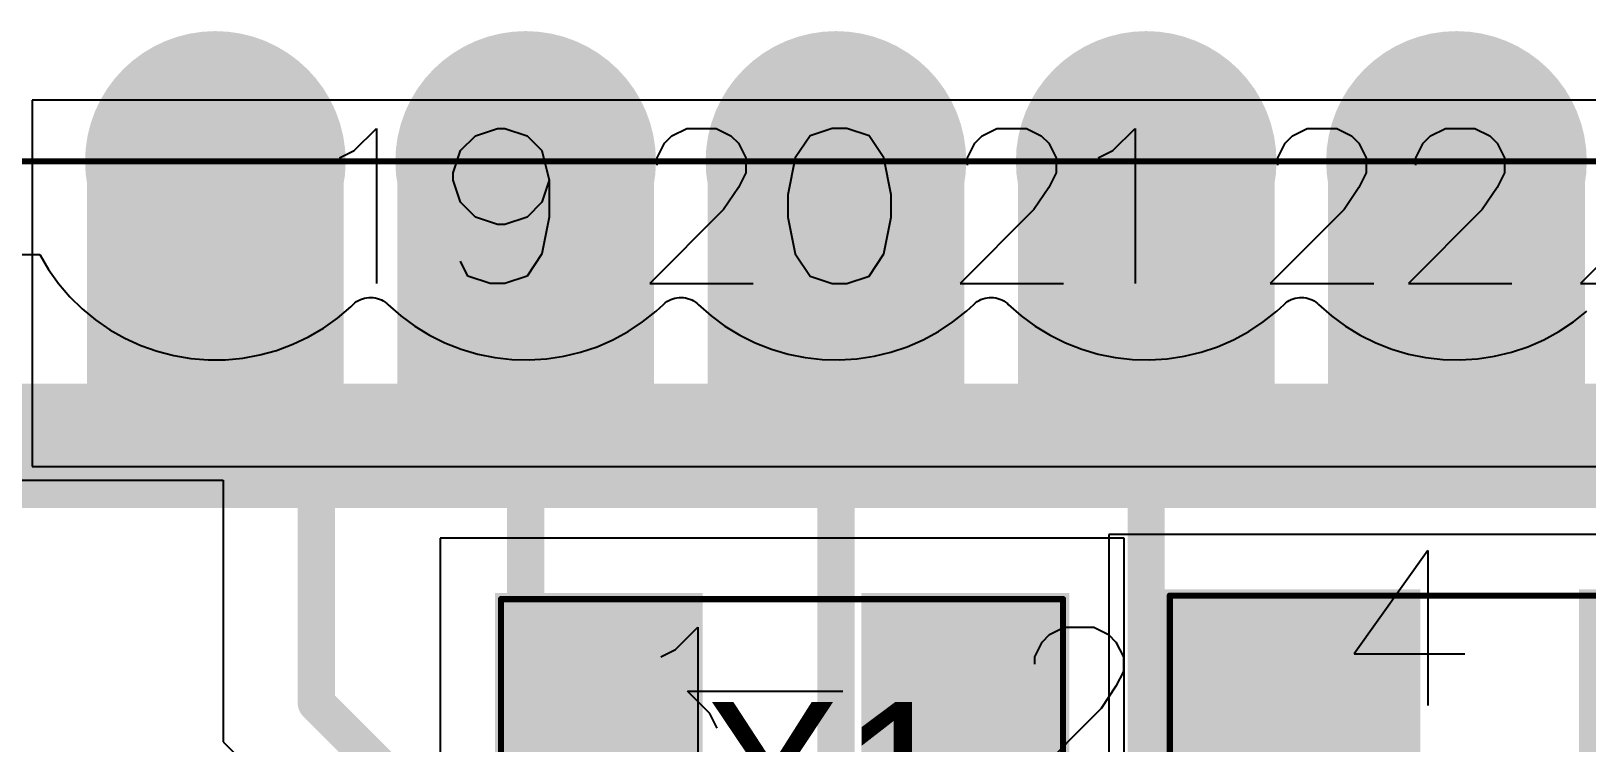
# Model space of a CAD drawing. Header units: millimetres. Extents: x 0 to 559, y 0 to 433.
# Drawn here: x 83.7 to 90.07, y 102.34 to 105.25 of the extents above; entities that cross this region are included whole.
import ezdxf

# ---------------------------------------------------------------- set-up
doc = ezdxf.new("R2010")
doc.units = ezdxf.units.MM
for name, color, linetype in [('BottomLayer', 5, 'Continuous'), ('BottomPaste', 16, 'Continuous'), ('BottomSolder', 6, 'Continuous'), ('KeepOutLayer', 6, 'Continuous'), ('Mechanical10', 56, 'Continuous'), ('Mechanical12', 56, 'Continuous'), ('Mechanical9', 56, 'Continuous'), ('MidLayer1', 16, 'Continuous'), ('MidLayer2', 76, 'Continuous'), ('MultiLayer', 9, 'Continuous'), ('TopLayer', 1, 'Continuous'), ('TopOverlay', 2, 'Continuous'), ('TopPaste', 8, 'Continuous'), ('TopSolder', 216, 'Continuous'), ('ViaHoleLayer', 16, 'Continuous')]:
    doc.layers.add(name, color=color, linetype=linetype)

# ---------------------------------------------------------------- blocks, each defined once
blk = doc.blocks.new('11X1MM_BOT_PAD_19_TO_29_SMD_101')
at = {"layer": 'BottomLayer'}
for points in [[(1.77, 0.5), (0.77, 0.5), (1.77, -0.5), (0.77, -0.5)], [(3.04, 0.5), (2.04, 0.5), (3.04, -0.5), (2.04, -0.5)], [(4.31, 0.5), (3.31, 0.5), (4.31, -0.5), (3.31, -0.5)], [(5.58, 0.5), (4.58, 0.5), (5.58, -0.5), (4.58, -0.5)], [(6.85, 0.5), (5.85, 0.5), (6.85, -0.5), (5.85, -0.5)]]:
    blk.add_solid(points, dxfattribs=at)
at = {"layer": 'BottomPaste'}
for points in [[(1.77, 0.5), (0.77, 0.5), (1.77, -0.5), (0.77, -0.5)], [(3.04, 0.5), (2.04, 0.5), (3.04, -0.5), (2.04, -0.5)], [(4.31, 0.5), (3.31, 0.5), (4.31, -0.5), (3.31, -0.5)], [(5.58, 0.5), (4.58, 0.5), (5.58, -0.5), (4.58, -0.5)], [(6.85, 0.5), (5.85, 0.5), (6.85, -0.5), (5.85, -0.5)]]:
    blk.add_solid(points, dxfattribs=at)
at = {"layer": 'BottomSolder'}
for points in [[(1.7954, 0.5254), (0.7446, 0.5254), (1.7954, -0.5254), (0.7446, -0.5254)], [(3.0654, 0.5254), (2.0146, 0.5254), (3.0654, -0.5254), (2.0146, -0.5254)], [(4.3354, 0.5254), (3.2846, 0.5254), (4.3354, -0.5254), (3.2846, -0.5254)], [(5.6054, 0.5254), (4.5546, 0.5254), (5.6054, -0.5254), (4.5546, -0.5254)], [(6.8754, 0.5254), (5.8246, 0.5254), (6.8754, -0.5254), (5.8246, -0.5254)]]:
    blk.add_solid(points, dxfattribs=at)
at = {"layer": 'Mechanical12'}
for p, q in [((7.1001, 0.7501), (-7.1001, 0.7501)), ((7.1001, -0.7501), (7.1001, 0.7501)), ((-7.1001, -0.7501), (7.1001, -0.7501))]:
    blk.add_line(p, q, dxfattribs=at)
at = {"layer": 'Mechanical9'}
for p, q in [((0.762, 0), (0.3388, 0)), ((0.4597, -0.3023), (0.762, 0)), ((1.4667, 0), (1.0434, 0)), ((1.1644, -0.3023), (1.4667, 0)), ((2.032, 0), (1.6088, 0)), ((1.7297, -0.3023), (2.032, 0)), ((2.5855, -0.6349), (2.5855, 0)), ((3.302, 0), (2.8788, 0)), ((2.9997, -0.3023), (3.302, 0)), ((3.7648, 0), (3.6741, -0.0302)), ((3.8253, 0), (3.7648, 0)), ((3.916, -0.0302), (3.8253, 0)), ((4.572, 0), (4.1488, 0)), ((4.2697, -0.3023), (4.572, 0)), ((5.0741, -0.0302), (5.1648, 0)), ((5.1648, 0), (5.2253, 0)), ((5.2253, 0), (5.316, -0.0302)), ((5.6908, -0.6349), (5.6908, 0)), ((3.6741, -0.0302), (3.6137, -0.1209)), ((3.9764, -0.1209), (3.916, -0.0302)), ((5.0137, -0.1209), (5.0741, -0.0302)), ((5.316, -0.0302), (5.3462, -0.0907)), ((3.6137, -0.1209), (3.5834, -0.2721)), ((4.0067, -0.2721), (3.9764, -0.1209)), ((4.9834, -0.2721), (5.0137, -0.1209)), ((5.0741, -0.2721), (5.1648, -0.2419)), ((5.1648, -0.2419), (5.195, -0.2419)), ((5.195, -0.2419), (5.2857, -0.2721)), ((1.1039, -0.393), (1.1644, -0.3023)), ((1.6692, -0.393), (1.7297, -0.3023)), ((2.9392, -0.393), (2.9997, -0.3023)), ((3.5834, -0.2721), (3.5834, -0.3628)), ((4.0067, -0.3628), (4.0067, -0.2721)), ((4.2092, -0.393), (4.2697, -0.3023)), ((4.9834, -0.4232), (4.9834, -0.2721)), ((5.0137, -0.3325), (5.0741, -0.2721)), ((5.2857, -0.2721), (5.3462, -0.3325)), ((3.5834, -0.3628), (3.6137, -0.5139)), ((3.9764, -0.5139), (4.0067, -0.3628)), ((4.9834, -0.4232), (5.0137, -0.3325)), ((5.3462, -0.3325), (5.3764, -0.4232)), ((1.0737, -0.4535), (1.1039, -0.393)), ((1.639, -0.4535), (1.6692, -0.393)), ((2.909, -0.4535), (2.9392, -0.393)), ((4.179, -0.4535), (4.2092, -0.393)), ((5.0137, -0.5442), (4.9834, -0.4232)), ((5.3764, -0.4232), (5.3764, -0.4535)), ((1.0737, -0.5139), (1.0737, -0.4535)), ((1.4364, -0.4837), (1.4364, -0.5139)), ((1.639, -0.5139), (1.639, -0.4535)), ((2.0018, -0.4837), (2.0018, -0.5139)), ((2.909, -0.5139), (2.909, -0.4535)), ((3.2718, -0.4837), (3.2718, -0.5139)), ((4.179, -0.5139), (4.179, -0.4535)), ((4.5418, -0.4837), (4.5418, -0.5139)), ((5.3764, -0.4535), (5.3462, -0.5442)), ((1.1039, -0.5744), (1.0737, -0.5139)), ((1.4364, -0.5139), (1.4062, -0.5744)), ((1.6692, -0.5744), (1.639, -0.5139)), ((2.0018, -0.5139), (1.9715, -0.5744)), ((2.6762, -0.5442), (2.5855, -0.6349)), ((2.7367, -0.5139), (2.6762, -0.5442)), ((2.9392, -0.5744), (2.909, -0.5139)), ((3.2718, -0.5139), (3.2415, -0.5744)), ((3.6137, -0.5139), (3.6741, -0.6046)), ((3.916, -0.6046), (3.9764, -0.5139)), ((4.2092, -0.5744), (4.179, -0.5139)), ((4.5418, -0.5139), (4.5115, -0.5744)), ((5.0741, -0.6046), (5.0137, -0.5442)), ((5.3462, -0.5442), (5.2857, -0.6046)), ((5.7815, -0.5442), (5.6908, -0.6349)), ((5.842, -0.5139), (5.7815, -0.5442)), ((1.1341, -0.6046), (1.1039, -0.5744)), ((1.1946, -0.6349), (1.1341, -0.6046)), ((1.3155, -0.6349), (1.1946, -0.6349)), ((1.376, -0.6046), (1.3155, -0.6349)), ((1.4062, -0.5744), (1.376, -0.6046)), ((1.6995, -0.6046), (1.6692, -0.5744)), ((1.7599, -0.6349), (1.6995, -0.6046)), ((1.8808, -0.6349), (1.7599, -0.6349)), ((1.9413, -0.6046), (1.8808, -0.6349)), ((1.9715, -0.5744), (1.9413, -0.6046)), ((2.9695, -0.6046), (2.9392, -0.5744)), ((3.0299, -0.6349), (2.9695, -0.6046)), ((3.1508, -0.6349), (3.0299, -0.6349)), ((3.2113, -0.6046), (3.1508, -0.6349)), ((3.2415, -0.5744), (3.2113, -0.6046)), ((3.6741, -0.6046), (3.7648, -0.6349)), ((3.7648, -0.6349), (3.8253, -0.6349)), ((3.8253, -0.6349), (3.916, -0.6046)), ((4.2395, -0.6046), (4.2092, -0.5744)), ((4.2999, -0.6349), (4.2395, -0.6046)), ((4.4208, -0.6349), (4.2999, -0.6349)), ((4.4813, -0.6046), (4.4208, -0.6349)), ((4.5115, -0.5744), (4.4813, -0.6046)), ((5.1648, -0.6349), (5.0741, -0.6046)), ((5.195, -0.6349), (5.1648, -0.6349)), ((5.2857, -0.6046), (5.195, -0.6349))]:
    blk.add_line(p, q, dxfattribs=at)
blk = doc.blocks.new('HOSONIC_ETDG_20X12_SMD_103')
at = {"layer": 'Mechanical10', "const_width": 0.0254}
for points in [[(1.1501, 0.7501), (-1.1501, 0.7501)], [(-1.1501, 0.7501), (-1.1501, -0.7501)], [(1.1501, 0.7501), (1.1501, -0.7501)], [(1.1501, -0.7501), (-1.1501, -0.7501)]]:
    blk.add_lwpolyline(points, dxfattribs=at)
at = {"layer": 'Mechanical10', "const_width": 0.0127}
for points in [[(-1.1565, 0.7501, 1), (-1.1438, 0.7501, 1)], [(-1.1565, 0.7501, 1), (-1.1438, 0.7501, 1)], [(1.1438, 0.7501, 1), (1.1565, 0.7501, 1)], [(1.1438, 0.7501, 1), (1.1565, 0.7501, 1)], [(-1.1565, -0.7501, 1), (-1.1438, -0.7501, 1)], [(-1.1565, -0.7501, 1), (-1.1438, -0.7501, 1)], [(1.1438, -0.7501, 1), (1.1565, -0.7501, 1)], [(1.1438, -0.7501, 1), (1.1565, -0.7501, 1)]]:
    blk.add_lwpolyline(points, format="xyb", close=True, dxfattribs=at)
at = {"layer": 'Mechanical12'}
for p, q in [((1.4, 1), (-1.4, 1)), ((-1.4, 1), (-1.4, -1)), ((1.4, -1), (1.4, 1)), ((-1.4, -1), (-1.4, -1)), ((-1.4, -1), (1.4, -1))]:
    blk.add_line(p, q, dxfattribs=at)
at = {"layer": 'Mechanical9'}
for p, q in [((-1.0041, 0), (-1.4273, 0)), ((-1.3064, -0.3023), (-1.0041, 0)), ((0.3449, -0.6349), (0.3449, 0)), ((-1.3668, -0.393), (-1.3064, -0.3023)), ((-1.3971, -0.4535), (-1.3668, -0.393)), ((-1.3971, -0.5139), (-1.3971, -0.4535)), ((-1.0343, -0.4837), (-1.0343, -0.5139)), ((-1.3668, -0.5744), (-1.3971, -0.5139)), ((-1.0343, -0.5139), (-1.0645, -0.5744)), ((0.4356, -0.5442), (0.3449, -0.6349)), ((0.4961, -0.5139), (0.4356, -0.5442)), ((-1.3366, -0.6046), (-1.3668, -0.5744)), ((-1.2761, -0.6349), (-1.3366, -0.6046)), ((-1.1552, -0.6349), (-1.2761, -0.6349)), ((-1.0948, -0.6046), (-1.1552, -0.6349)), ((-1.0645, -0.5744), (-1.0948, -0.6046))]:
    blk.add_line(p, q, dxfattribs=at)
at = {"layer": 'TopLayer'}
for points in [[(-0.35, 0.7501), (-1.1501, 0.7501), (-0.35, -0.7501), (-1.1501, -0.7501)], [(1.1501, 0.7501), (0.35, 0.7501), (1.1501, -0.7501), (0.35, -0.7501)]]:
    blk.add_solid(points, dxfattribs=at)
at = {"layer": 'TopOverlay'}
for p, q in [((0.3865, 0.3439), (-0.2484, -0.0793)), ((0.3865, -0.0793), (-0.2484, 0.3439)), ((0.2655, -0.2214), (0.2958, -0.2819)), ((0.2958, -0.2819), (0.3865, -0.3726)), ((0.3865, -0.3726), (-0.2484, -0.3726))]:
    blk.add_line(p, q, dxfattribs=at)
at = {"layer": 'TopPaste'}
for points in [[(-0.35, 0.7501), (-1.1501, 0.7501), (-0.35, -0.7501), (-1.1501, -0.7501)], [(1.1501, 0.7501), (0.35, 0.7501), (1.1501, -0.7501), (0.35, -0.7501)]]:
    blk.add_solid(points, dxfattribs=at)
at = {"layer": 'TopSolder'}
for points in [[(-0.3246, 0.7755), (-1.1755, 0.7755), (-0.3246, -0.7755), (-1.1755, -0.7755)], [(1.1755, 0.7755), (0.3246, 0.7755), (1.1755, -0.7755), (0.3246, -0.7755)]]:
    blk.add_solid(points, dxfattribs=at)
blk = doc.blocks.new('HOSONIC_2SB_250X200_SMD_104')
at = {"layer": 'Mechanical10'}
for p, q in [((0.9189, 0.0652), (0.9189, 0.7)), ((1.0096, 0.1559), (0.9189, 0.0652)), ((1.0701, 0.1861), (1.0096, 0.1559))]:
    blk.add_line(p, q, dxfattribs=at)
at = {"layer": 'Mechanical10', "const_width": 0.0254}
for points in [[(1.35, 1.1001), (-1.35, 1.1001)], [(-1.35, 1.1001), (-1.35, -0.4651)], [(1.35, 1.1001), (1.35, -1.1001)], [(-0.715, -1.1001), (-1.35, -0.4651)], [(1.35, -1.1001), (-0.715, -1.1001)]]:
    blk.add_lwpolyline(points, dxfattribs=at)
at = {"layer": 'Mechanical10', "const_width": 0.0127}
for points in [[(-1.3564, 1.1001, 1), (-1.3437, 1.1001, 1)], [(-1.3564, 1.1001, 1), (-1.3437, 1.1001, 1)], [(1.3437, 1.1001, 1), (1.3564, 1.1001, 1)], [(1.3437, 1.1001, 1), (1.3564, 1.1001, 1)], [(-1.3564, -0.4651, 1), (-1.3437, -0.4651, 1)], [(-1.3564, -0.4651, 1), (-1.3437, -0.4651, 1)], [(-0.7214, -1.1001, 1), (-0.7087, -1.1001, 1)], [(-0.7214, -1.1001, 1), (-0.7087, -1.1001, 1)], [(1.3437, -1.1001, 1), (1.3564, -1.1001, 1)], [(1.3437, -1.1001, 1), (1.3564, -1.1001, 1)]]:
    blk.add_lwpolyline(points, format="xyb", close=True, dxfattribs=at)
at = {"layer": 'Mechanical12'}
for p, q in [((1.5999, 1.35), (-1.5999, 1.35)), ((-1.5999, 1.35), (-1.5999, -1.35)), ((1.5999, -1.35), (1.5999, 1.35)), ((-1.5999, -1.35), (-1.5999, -1.35)), ((-1.5999, -1.35), (1.5999, -1.35))]:
    blk.add_line(p, q, dxfattribs=at)
at = {"layer": 'Mechanical9'}
for p, q in [((-1.1039, 0.65), (-1.5271, 0.65)), ((-1.4062, 0.3477), (-1.1039, 0.65)), ((0.4447, 0.0151), (0.4447, 0.65)), ((-1.4667, 0.257), (-1.4062, 0.3477)), ((-1.4969, 0.1965), (-1.4667, 0.257)), ((-1.4969, 0.136), (-1.4969, 0.1965)), ((-1.4667, 0.0756), (-1.4969, 0.136)), ((-1.1341, 0.136), (-1.1643, 0.0756)), ((-1.1341, 0.1663), (-1.1341, 0.136)), ((0.5959, 0.136), (0.5354, 0.1058)), ((-1.4364, 0.0454), (-1.4667, 0.0756)), ((-1.1643, 0.0756), (-1.1946, 0.0454)), ((0.5354, 0.1058), (0.4447, 0.0151)), ((-1.376, 0.0151), (-1.4364, 0.0454)), ((-1.255, 0.0151), (-1.376, 0.0151)), ((-1.1946, 0.0454), (-1.255, 0.0151)), ((-1.4969, -0.7407), (-1.4364, -0.6802)), ((-1.4364, -0.6802), (-1.3457, -0.65)), ((-1.3457, -0.65), (-1.255, -0.65)), ((-1.255, -0.65), (-1.1643, -0.6802)), ((-1.1643, -0.6802), (-1.1341, -0.7104)), ((0.2936, -1.2848), (0.2936, -0.65)), ((-1.5271, -0.8314), (-1.4969, -0.7407)), ((-1.1341, -0.7104), (-1.1039, -0.7709)), ((-1.5271, -0.8918), (-1.5271, -0.8314)), ((0.5959, -0.8616), (0.1424, -0.8616)), ((0.2936, -1.2848), (0.5959, -0.8616)), ((-1.4969, -0.9825), (-1.5271, -0.8918)), ((-1.4667, -1.0128), (-1.4969, -0.9825)), ((-1.4062, -1.043), (-1.4667, -1.0128)), ((-1.4969, -1.2848), (-1.3155, -1.043)), ((-1.3155, -1.043), (-1.4062, -1.043)), ((-1.1643, -1.2848), (-1.4969, -1.2848))]:
    blk.add_line(p, q, dxfattribs=at)
at = {"layer": 'TopLayer'}
for points in [[(-0.3499, 1.0999), (-1.3499, 1.0999), (-0.3499, 0.2), (-1.3499, 0.2)], [(1.3499, 1.0999), (0.3499, 1.0999), (1.3499, 0.2), (0.3499, 0.2)], [(-0.3499, -0.2), (-1.3499, -0.2), (-0.3499, -1.0999), (-1.3499, -1.0999)], [(1.3499, -0.2), (0.3499, -0.2), (1.3499, -1.0999), (0.3499, -1.0999)]]:
    blk.add_solid(points, dxfattribs=at)
at = {"layer": 'TopOverlay'}
for p, q in [((-0.4763, 0.3196), (-0.053, -0.3152)), ((-0.053, 0.3196), (-0.4763, -0.3152)), ((0.1798, 0.2894), (0.2402, 0.3196)), ((0.2402, 0.3196), (0.3612, 0.3196)), ((0.3612, 0.3196), (0.4216, 0.2894)), ((0.1193, 0.1987), (0.1495, 0.2592)), ((0.1495, 0.2592), (0.1798, 0.2894)), ((0.4216, 0.2894), (0.4519, 0.2592)), ((0.4519, 0.2592), (0.4821, 0.1987)), ((0.1193, 0.1685), (0.1193, 0.1987)), ((0.4821, 0.1987), (0.4821, 0.1383)), ((0.4821, 0.1383), (0.4519, 0.0778)), ((0.4519, 0.0778), (0.3914, -0.0129)), ((0.3914, -0.0129), (0.0891, -0.3152)), ((0.0891, -0.3152), (0.5123, -0.3152))]:
    blk.add_line(p, q, dxfattribs=at)
at = {"layer": 'TopPaste'}
for points in [[(-0.3499, 1.0999), (-1.3499, 1.0999), (-0.3499, 0.2), (-1.3499, 0.2)], [(1.3499, 1.0999), (0.3499, 1.0999), (1.3499, 0.2), (0.3499, 0.2)], [(-0.3499, -0.2), (-1.3499, -0.2), (-0.3499, -1.0999), (-1.3499, -1.0999)], [(1.3499, -0.2), (0.3499, -0.2), (1.3499, -1.0999), (0.3499, -1.0999)]]:
    blk.add_solid(points, dxfattribs=at)
at = {"layer": 'TopSolder'}
for points in [[(-0.3245, 1.1253), (-1.3753, 1.1253), (-0.3245, 0.1746), (-1.3753, 0.1746)], [(1.3753, 1.1253), (0.3245, 1.1253), (1.3753, 0.1746), (0.3245, 0.1746)], [(-0.3245, -0.1746), (-1.3753, -0.1746), (-0.3245, -1.1253), (-1.3753, -1.1253)], [(1.3753, -0.1746), (0.3245, -0.1746), (1.3753, -1.1253), (0.3245, -1.1253)]]:
    blk.add_solid(points, dxfattribs=at)

msp = doc.modelspace()

# ---------------------------------------------------------------- linework, layer by layer
at = {"layer": 'BottomLayer'}
for p, q in [((83.6498, 103.4136), (84.487, 103.4136)), ((84.487, 103.4136), (84.487, 102.3424)), ((84.487, 102.3424), (85.5828, 101.2464))]:
    msp.add_line(p, q, dxfattribs=at)
for points, const_width in [([(84.201, 104.7186, 1), (84.709, 104.7186, 1)], 0.508), ([(85.471, 104.7186, 1), (85.979, 104.7186, 1)], 0.508), ([(86.741, 104.7186, 1), (87.249, 104.7186, 1)], 0.508), ([(88.011, 104.7186, 1), (88.519, 104.7186, 1)], 0.508), ([(89.281, 104.7186, 1), (89.789, 104.7186, 1)], 0.508), ([(84.4169, 104.7186, 1), (84.4931, 104.7186, 1)], 0.0762), ([(85.6869, 104.7186, 1), (85.7631, 104.7186, 1)], 0.0762), ([(86.9569, 104.7186, 1), (87.0331, 104.7186, 1)], 0.0762), ([(88.2269, 104.7186, 1), (88.3031, 104.7186, 1)], 0.0762), ([(89.4969, 104.7186, 1), (89.5731, 104.7186, 1)], 0.0762), ([(84.8302, 104.3054, 1), (84.9064, 104.3054, 1)], 0.0762), ([(84.8302, 104.3054, 1), (84.9064, 104.3054, 1)], 0.0762), ([(85.6869, 104.2187, 1), (85.7631, 104.2187, 1)], 0.0762), ([(85.6869, 104.2187, 1), (85.7631, 104.2187, 1)], 0.0762), ([(86.9569, 104.2187, 1), (87.0331, 104.2187, 1)], 0.0762), ([(86.9569, 104.2187, 1), (87.0331, 104.2187, 1)], 0.0762), ([(88.2269, 104.2187, 1), (88.3031, 104.2187, 1)], 0.0762), ([(88.2269, 104.2187, 1), (88.3031, 104.2187, 1)], 0.0762), ([(89.4969, 104.2187, 1), (89.5731, 104.2187, 1)], 0.0762), ([(89.4969, 104.2187, 1), (89.5731, 104.2187, 1)], 0.0762), ([(89.4969, 103.5154, 1), (89.5731, 103.5154, 1)], 0.0762), ([(89.4969, 103.5154, 1), (89.5731, 103.5154, 1)], 0.0762), ([(89.6059, 103.4064, 1), (89.6821, 103.4064, 1)], 0.0762), ([(89.6059, 103.4064, 1), (89.6821, 103.4064, 1)], 0.0762), ([(84.8302, 102.5004, 1), (84.9064, 102.5004, 1)], 0.0762), ([(84.8302, 102.5004, 1), (84.9064, 102.5004, 1)], 0.0762)]:
    msp.add_lwpolyline(points, format="xyb", close=True, dxfattribs=dict(at, const_width=const_width))
at = {"layer": 'BottomLayer', "const_width": 0.1524}
for points in [[(84.455, 104.7186), (84.8683, 104.3054)], [(85.725, 104.2187), (85.725, 104.7186)], [(86.995, 104.2187), (86.995, 104.7186)], [(88.265, 104.2187), (88.265, 104.7186)], [(89.535, 104.2187), (89.535, 104.7186)], [(84.8683, 102.5004), (84.8683, 104.3054)], [(85.725, 102.2563), (85.725, 104.2187)], [(86.995, 101.1433), (86.995, 104.2187)], [(88.265, 100.4702), (88.265, 104.2187)], [(89.535, 103.5154), (89.535, 104.2187)], [(89.535, 103.5154), (89.644, 103.4064)], [(89.644, 103.4064), (91.1611, 103.4064)], [(84.8683, 102.5004), (85.9643, 101.4044)]]:
    msp.add_lwpolyline(points, dxfattribs=at)
at = {"layer": 'BottomSolder', "const_width": 0.5334}
for points in [[(84.1883, 104.7186, 1), (84.7217, 104.7186, 1)], [(85.4583, 104.7186, 1), (85.9917, 104.7186, 1)], [(86.7283, 104.7186, 1), (87.2617, 104.7186, 1)], [(87.9983, 104.7186, 1), (88.5317, 104.7186, 1)], [(89.2683, 104.7186, 1), (89.8017, 104.7186, 1)]]:
    msp.add_lwpolyline(points, format="xyb", close=True, dxfattribs=at)
at = {"layer": 'KeepOutLayer', "const_width": 0.0254}
msp.add_lwpolyline([(76.821, 104.7186), (99.2604, 104.7186)], dxfattribs=at)
at = {"layer": 'MidLayer1'}
for p, q in [((72.9996, 104.3376), (83.7364, 104.3376)), ((83.7364, 104.3376), (83.7364, 104.3376)), ((83.7364, 104.3376), (83.7724, 104.2764)), ((83.7724, 104.2764), (83.8135, 104.2186)), ((83.8135, 104.2186), (83.8595, 104.1646)), ((83.8595, 104.1646), (83.9101, 104.1148)), ((84.955, 104.0771), (85.009, 104.1232)), ((85.009, 104.1232), (85.0194, 104.1331)), ((85.0194, 104.1331), (85.0261, 104.139)), ((85.0194, 104.1331), (85.0194, 104.1331)), ((85.0261, 104.139), (85.0332, 104.1442)), ((85.0332, 104.1442), (85.0408, 104.1489)), ((85.0408, 104.1489), (85.0487, 104.1528)), ((85.0487, 104.1528), (85.0569, 104.1561)), ((85.0569, 104.1561), (85.0654, 104.1586)), ((85.0654, 104.1586), (85.0741, 104.1603)), ((85.0741, 104.1603), (85.0829, 104.1613)), ((85.0829, 104.1613), (85.0918, 104.1616)), ((85.0918, 104.1616), (85.1006, 104.161)), ((85.1006, 104.161), (85.1094, 104.1597)), ((85.1094, 104.1597), (85.118, 104.1576)), ((85.118, 104.1576), (85.1264, 104.1548)), ((85.1264, 104.1548), (85.1346, 104.1513)), ((85.1346, 104.1513), (85.1423, 104.1471)), ((85.1423, 104.1471), (85.1497, 104.1422)), ((85.1497, 104.1422), (85.1567, 104.1367)), ((85.1567, 104.1367), (85.1606, 104.1331)), ((85.1606, 104.1331), (85.1605, 104.1331)), ((85.1605, 104.1331), (85.2137, 104.0861)), ((86.2591, 104.1053), (86.2894, 104.1331)), ((86.2894, 104.1331), (86.2961, 104.139)), ((86.2894, 104.1331), (86.2894, 104.1331)), ((86.2961, 104.139), (86.3032, 104.1442)), ((86.3032, 104.1442), (86.3108, 104.1489)), ((86.3108, 104.1489), (86.3187, 104.1528)), ((86.3187, 104.1528), (86.3269, 104.1561)), ((86.3269, 104.1561), (86.3354, 104.1586)), ((86.3354, 104.1586), (86.3441, 104.1603)), ((86.3441, 104.1603), (86.3529, 104.1613)), ((86.3529, 104.1613), (86.3618, 104.1616)), ((86.3618, 104.1616), (86.3706, 104.161)), ((86.3706, 104.161), (86.3794, 104.1597)), ((86.3794, 104.1597), (86.388, 104.1576)), ((86.388, 104.1576), (86.3964, 104.1548)), ((86.3964, 104.1548), (86.4046, 104.1513)), ((86.4046, 104.1513), (86.4123, 104.1471)), ((86.4123, 104.1471), (86.4197, 104.1422)), ((86.4197, 104.1422), (86.4267, 104.1367)), ((86.4267, 104.1367), (86.4306, 104.1331)), ((86.4306, 104.1331), (86.4305, 104.1331)), ((86.4305, 104.1331), (86.4837, 104.0861)), ((87.5291, 104.1053), (87.5594, 104.1331)), ((87.5594, 104.1331), (87.5661, 104.139)), ((87.5594, 104.1331), (87.5594, 104.1331)), ((87.5661, 104.139), (87.5732, 104.1442)), ((87.5732, 104.1442), (87.5808, 104.1489)), ((87.5808, 104.1489), (87.5887, 104.1528)), ((87.5887, 104.1528), (87.5969, 104.1561)), ((87.5969, 104.1561), (87.6054, 104.1586)), ((87.6054, 104.1586), (87.6141, 104.1603)), ((87.6141, 104.1603), (87.6229, 104.1613)), ((87.6229, 104.1613), (87.6318, 104.1616)), ((87.6318, 104.1616), (87.6406, 104.161)), ((87.6406, 104.161), (87.6494, 104.1597)), ((87.6494, 104.1597), (87.658, 104.1576)), ((87.658, 104.1576), (87.6664, 104.1548)), ((87.6664, 104.1548), (87.6746, 104.1513)), ((87.6746, 104.1513), (87.6823, 104.1471)), ((87.6823, 104.1471), (87.6897, 104.1422)), ((87.6897, 104.1422), (87.6967, 104.1367)), ((87.6967, 104.1367), (87.7006, 104.1331)), ((87.7006, 104.1331), (87.7005, 104.1331)), ((87.7005, 104.1331), (87.7537, 104.0861)), ((88.7991, 104.1053), (88.8294, 104.1331)), ((88.8294, 104.1331), (88.8361, 104.139)), ((88.8294, 104.1331), (88.8294, 104.1331)), ((88.8361, 104.139), (88.8432, 104.1442)), ((88.8432, 104.1442), (88.8508, 104.1489)), ((88.8508, 104.1489), (88.8587, 104.1528)), ((88.8587, 104.1528), (88.8669, 104.1561)), ((88.8669, 104.1561), (88.8754, 104.1586)), ((88.8754, 104.1586), (88.8841, 104.1603)), ((88.8841, 104.1603), (88.8929, 104.1613)), ((88.8929, 104.1613), (88.9018, 104.1616)), ((88.9018, 104.1616), (88.9106, 104.161)), ((88.9106, 104.161), (88.9194, 104.1597)), ((88.9194, 104.1597), (88.928, 104.1576)), ((88.928, 104.1576), (88.9364, 104.1548)), ((88.9364, 104.1548), (88.9446, 104.1513)), ((88.9446, 104.1513), (88.9523, 104.1471)), ((88.9523, 104.1471), (88.9597, 104.1422)), ((88.9597, 104.1422), (88.9667, 104.1367)), ((88.9667, 104.1367), (88.9706, 104.1331)), ((88.9706, 104.1331), (88.9705, 104.1331)), ((88.9705, 104.1331), (89.0237, 104.0861)), ((83.9101, 104.1148), (83.9648, 104.0696)), ((83.9648, 104.0696), (84.0232, 104.0294)), ((84.8972, 104.036), (84.955, 104.0771)), ((85.2137, 104.0861), (85.2708, 104.0439)), ((86.1445, 104.0218), (86.2036, 104.0611)), ((86.2036, 104.0611), (86.2591, 104.1053)), ((86.4837, 104.0861), (86.5408, 104.0439)), ((87.4145, 104.0218), (87.4736, 104.0611)), ((87.4736, 104.0611), (87.5291, 104.1053)), ((87.7537, 104.0861), (87.8108, 104.0439)), ((88.6845, 104.0218), (88.7436, 104.0611)), ((88.7436, 104.0611), (88.7991, 104.1053)), ((89.0237, 104.0861), (89.0808, 104.0439)), ((89.9545, 104.0218), (90.0136, 104.0611)), ((90.0136, 104.0611), (90.0691, 104.1053)), ((84.0232, 104.0294), (84.0849, 103.9944)), ((84.0849, 103.9944), (84.1495, 103.9649)), ((84.7719, 103.9696), (84.836, 104.0001)), ((84.836, 104.0001), (84.8972, 104.036)), ((85.2708, 104.0439), (85.3313, 104.0069)), ((85.3313, 104.0069), (85.3949, 103.9753)), ((86.0171, 103.9596), (86.0822, 103.9879)), ((86.0822, 103.9879), (86.1445, 104.0218)), ((86.5408, 104.0439), (86.6013, 104.0069)), ((86.6013, 104.0069), (86.6649, 103.9753)), ((87.2871, 103.9596), (87.3522, 103.9879)), ((87.3522, 103.9879), (87.4145, 104.0218)), ((87.8108, 104.0439), (87.8713, 104.0069)), ((87.8713, 104.0069), (87.9349, 103.9753)), ((88.5571, 103.9596), (88.6222, 103.9879)), ((88.6222, 103.9879), (88.6845, 104.0218)), ((89.0808, 104.0439), (89.1413, 104.0069)), ((89.1413, 104.0069), (89.2049, 103.9753)), ((89.8271, 103.9596), (89.8922, 103.9879)), ((89.8922, 103.9879), (89.9545, 104.0218)), ((84.1495, 103.9649), (84.2163, 103.9411)), ((84.2163, 103.9411), (84.285, 103.9233)), ((84.5673, 103.9131), (84.637, 103.9259)), ((84.637, 103.9259), (84.7054, 103.9448)), ((84.7054, 103.9448), (84.7719, 103.9696)), ((85.3949, 103.9753), (85.4609, 103.9494)), ((85.4609, 103.9494), (85.5289, 103.9293)), ((85.5289, 103.9293), (85.5985, 103.9152)), ((85.8809, 103.9204), (85.9499, 103.937)), ((85.9499, 103.937), (86.0171, 103.9596)), ((86.6649, 103.9753), (86.7309, 103.9494)), ((86.7309, 103.9494), (86.7989, 103.9293)), ((86.7989, 103.9293), (86.8685, 103.9152)), ((87.1509, 103.9204), (87.2199, 103.937)), ((87.2199, 103.937), (87.2871, 103.9596)), ((87.9349, 103.9753), (88.0009, 103.9494)), ((88.0009, 103.9494), (88.0689, 103.9293)), ((88.0689, 103.9293), (88.1385, 103.9152)), ((88.4209, 103.9204), (88.4899, 103.937)), ((88.4899, 103.937), (88.5571, 103.9596)), ((89.2049, 103.9753), (89.2709, 103.9494)), ((89.2709, 103.9494), (89.3389, 103.9293)), ((89.3389, 103.9293), (89.4085, 103.9152)), ((89.6909, 103.9204), (89.7599, 103.937)), ((89.7599, 103.937), (89.8271, 103.9596)), ((84.285, 103.9233), (84.3549, 103.9115)), ((84.3549, 103.9115), (84.4257, 103.9058)), ((84.4257, 103.9058), (84.4966, 103.9064)), ((84.4966, 103.9064), (84.5673, 103.9131)), ((85.5985, 103.9152), (85.669, 103.9072)), ((85.669, 103.9072), (85.7399, 103.9054)), ((85.7399, 103.9054), (85.8107, 103.9098)), ((85.8107, 103.9098), (85.8809, 103.9204)), ((86.8685, 103.9152), (86.939, 103.9072)), ((86.939, 103.9072), (87.0099, 103.9054)), ((87.0099, 103.9054), (87.0807, 103.9098)), ((87.0807, 103.9098), (87.1509, 103.9204)), ((88.1385, 103.9152), (88.209, 103.9072)), ((88.209, 103.9072), (88.2799, 103.9054)), ((88.2799, 103.9054), (88.3507, 103.9098)), ((88.3507, 103.9098), (88.4209, 103.9204)), ((89.4085, 103.9152), (89.479, 103.9072)), ((89.479, 103.9072), (89.5499, 103.9054)), ((89.5499, 103.9054), (89.6207, 103.9098)), ((89.6207, 103.9098), (89.6909, 103.9204))]:
    msp.add_line(p, q, dxfattribs=at)
at = {"layer": 'MidLayer1', "const_width": 0.508}
for points in [[(84.201, 104.7186, 1), (84.709, 104.7186, 1)], [(85.471, 104.7186, 1), (85.979, 104.7186, 1)], [(86.741, 104.7186, 1), (87.249, 104.7186, 1)], [(88.011, 104.7186, 1), (88.519, 104.7186, 1)], [(89.281, 104.7186, 1), (89.789, 104.7186, 1)]]:
    msp.add_lwpolyline(points, format="xyb", close=True, dxfattribs=at)
at = {"layer": 'MidLayer2'}
for p, q in [((72.9999, 104.3376), (83.7364, 104.3376)), ((83.7364, 104.3376), (83.7364, 104.3376)), ((83.7364, 104.3376), (83.7724, 104.2764)), ((83.7724, 104.2764), (83.8135, 104.2186)), ((83.8135, 104.2186), (83.8595, 104.1646)), ((83.8595, 104.1646), (83.9101, 104.1148)), ((84.955, 104.0771), (85.009, 104.1232)), ((85.009, 104.1232), (85.0194, 104.1331)), ((85.0194, 104.1331), (85.0261, 104.139)), ((85.0194, 104.1331), (85.0194, 104.1331)), ((85.0261, 104.139), (85.0332, 104.1442)), ((85.0332, 104.1442), (85.0408, 104.1489)), ((85.0408, 104.1489), (85.0487, 104.1528)), ((85.0487, 104.1528), (85.0569, 104.1561)), ((85.0569, 104.1561), (85.0654, 104.1586)), ((85.0654, 104.1586), (85.0741, 104.1603)), ((85.0741, 104.1603), (85.0829, 104.1613)), ((85.0829, 104.1613), (85.0918, 104.1616)), ((85.0918, 104.1616), (85.1006, 104.161)), ((85.1006, 104.161), (85.1094, 104.1597)), ((85.1094, 104.1597), (85.118, 104.1576)), ((85.118, 104.1576), (85.1264, 104.1548)), ((85.1264, 104.1548), (85.1346, 104.1513)), ((85.1346, 104.1513), (85.1423, 104.1471)), ((85.1423, 104.1471), (85.1497, 104.1422)), ((85.1497, 104.1422), (85.1567, 104.1367)), ((85.1567, 104.1367), (85.1606, 104.1331)), ((85.1606, 104.1331), (85.1605, 104.1331)), ((85.1605, 104.1331), (85.2137, 104.0861)), ((86.2591, 104.1053), (86.2894, 104.1331)), ((86.2894, 104.1331), (86.2961, 104.139)), ((86.2894, 104.1331), (86.2894, 104.1331)), ((86.2961, 104.139), (86.3032, 104.1442)), ((86.3032, 104.1442), (86.3108, 104.1489)), ((86.3108, 104.1489), (86.3187, 104.1528)), ((86.3187, 104.1528), (86.3269, 104.1561)), ((86.3269, 104.1561), (86.3354, 104.1586)), ((86.3354, 104.1586), (86.3441, 104.1603)), ((86.3441, 104.1603), (86.3529, 104.1613)), ((86.3529, 104.1613), (86.3618, 104.1616)), ((86.3618, 104.1616), (86.3706, 104.161)), ((86.3706, 104.161), (86.3794, 104.1597)), ((86.3794, 104.1597), (86.388, 104.1576)), ((86.388, 104.1576), (86.3964, 104.1548)), ((86.3964, 104.1548), (86.4046, 104.1513)), ((86.4046, 104.1513), (86.4123, 104.1471)), ((86.4123, 104.1471), (86.4197, 104.1422)), ((86.4197, 104.1422), (86.4267, 104.1367)), ((86.4267, 104.1367), (86.4306, 104.1331)), ((86.4306, 104.1331), (86.4305, 104.1331)), ((86.4305, 104.1331), (86.4837, 104.0861)), ((87.5291, 104.1053), (87.5594, 104.1331)), ((87.5594, 104.1331), (87.5661, 104.139)), ((87.5594, 104.1331), (87.5594, 104.1331)), ((87.5661, 104.139), (87.5732, 104.1442)), ((87.5732, 104.1442), (87.5808, 104.1489)), ((87.5808, 104.1489), (87.5887, 104.1528)), ((87.5887, 104.1528), (87.5969, 104.1561)), ((87.5969, 104.1561), (87.6054, 104.1586)), ((87.6054, 104.1586), (87.6141, 104.1603)), ((87.6141, 104.1603), (87.6229, 104.1613)), ((87.6229, 104.1613), (87.6318, 104.1616)), ((87.6318, 104.1616), (87.6406, 104.161)), ((87.6406, 104.161), (87.6494, 104.1597)), ((87.6494, 104.1597), (87.658, 104.1576)), ((87.658, 104.1576), (87.6664, 104.1548)), ((87.6664, 104.1548), (87.6746, 104.1513)), ((87.6746, 104.1513), (87.6823, 104.1471)), ((87.6823, 104.1471), (87.6897, 104.1422)), ((87.6897, 104.1422), (87.6967, 104.1367)), ((87.6967, 104.1367), (87.7006, 104.1331)), ((87.7006, 104.1331), (87.7005, 104.1331)), ((87.7005, 104.1331), (87.7537, 104.0861)), ((88.7991, 104.1053), (88.8294, 104.1331)), ((88.8294, 104.1331), (88.8361, 104.139)), ((88.8294, 104.1331), (88.8294, 104.1331)), ((88.8361, 104.139), (88.8432, 104.1442)), ((88.8432, 104.1442), (88.8508, 104.1489)), ((88.8508, 104.1489), (88.8587, 104.1528)), ((88.8587, 104.1528), (88.8669, 104.1561)), ((88.8669, 104.1561), (88.8754, 104.1586)), ((88.8754, 104.1586), (88.8841, 104.1603)), ((88.8841, 104.1603), (88.8929, 104.1613)), ((88.8929, 104.1613), (88.9018, 104.1616)), ((88.9018, 104.1616), (88.9106, 104.161)), ((88.9106, 104.161), (88.9194, 104.1597)), ((88.9194, 104.1597), (88.928, 104.1576)), ((88.928, 104.1576), (88.9364, 104.1548)), ((88.9364, 104.1548), (88.9446, 104.1513)), ((88.9446, 104.1513), (88.9523, 104.1471)), ((88.9523, 104.1471), (88.9597, 104.1422)), ((88.9597, 104.1422), (88.9667, 104.1367)), ((88.9667, 104.1367), (88.9706, 104.1331)), ((88.9706, 104.1331), (88.9705, 104.1331)), ((88.9705, 104.1331), (89.0237, 104.0861)), ((83.9101, 104.1148), (83.9648, 104.0696)), ((83.9648, 104.0696), (84.0232, 104.0294)), ((84.8972, 104.036), (84.955, 104.0771)), ((85.2137, 104.0861), (85.2708, 104.0439)), ((86.1445, 104.0218), (86.2036, 104.0611)), ((86.2036, 104.0611), (86.2591, 104.1053)), ((86.4837, 104.0861), (86.5408, 104.0439)), ((87.4145, 104.0218), (87.4736, 104.0611)), ((87.4736, 104.0611), (87.5291, 104.1053)), ((87.7537, 104.0861), (87.8108, 104.0439)), ((88.6845, 104.0218), (88.7436, 104.0611)), ((88.7436, 104.0611), (88.7991, 104.1053)), ((89.0237, 104.0861), (89.0808, 104.0439)), ((89.9545, 104.0218), (90.0136, 104.0611)), ((90.0136, 104.0611), (90.0691, 104.1053)), ((84.0232, 104.0294), (84.0849, 103.9944)), ((84.0849, 103.9944), (84.1495, 103.9649)), ((84.7719, 103.9696), (84.836, 104.0001)), ((84.836, 104.0001), (84.8972, 104.036)), ((85.2708, 104.0439), (85.3313, 104.0069)), ((85.3313, 104.0069), (85.3949, 103.9753)), ((86.0171, 103.9596), (86.0822, 103.9879)), ((86.0822, 103.9879), (86.1445, 104.0218)), ((86.5408, 104.0439), (86.6013, 104.0069)), ((86.6013, 104.0069), (86.6649, 103.9753)), ((87.2871, 103.9596), (87.3522, 103.9879)), ((87.3522, 103.9879), (87.4145, 104.0218)), ((87.8108, 104.0439), (87.8713, 104.0069)), ((87.8713, 104.0069), (87.9349, 103.9753)), ((88.5571, 103.9596), (88.6222, 103.9879)), ((88.6222, 103.9879), (88.6845, 104.0218)), ((89.0808, 104.0439), (89.1413, 104.0069)), ((89.1413, 104.0069), (89.2049, 103.9753)), ((89.8271, 103.9596), (89.8922, 103.9879)), ((89.8922, 103.9879), (89.9545, 104.0218)), ((84.1495, 103.9649), (84.2163, 103.9411)), ((84.2163, 103.9411), (84.285, 103.9233)), ((84.5673, 103.9131), (84.637, 103.9259)), ((84.637, 103.9259), (84.7054, 103.9448)), ((84.7054, 103.9448), (84.7719, 103.9696)), ((85.3949, 103.9753), (85.4609, 103.9494)), ((85.4609, 103.9494), (85.5289, 103.9293)), ((85.5289, 103.9293), (85.5985, 103.9152)), ((85.8809, 103.9204), (85.9499, 103.937)), ((85.9499, 103.937), (86.0171, 103.9596)), ((86.6649, 103.9753), (86.7309, 103.9494)), ((86.7309, 103.9494), (86.7989, 103.9293)), ((86.7989, 103.9293), (86.8685, 103.9152)), ((87.1509, 103.9204), (87.2199, 103.937)), ((87.2199, 103.937), (87.2871, 103.9596)), ((87.9349, 103.9753), (88.0009, 103.9494)), ((88.0009, 103.9494), (88.0689, 103.9293)), ((88.0689, 103.9293), (88.1385, 103.9152)), ((88.4209, 103.9204), (88.4899, 103.937)), ((88.4899, 103.937), (88.5571, 103.9596)), ((89.2049, 103.9753), (89.2709, 103.9494)), ((89.2709, 103.9494), (89.3389, 103.9293)), ((89.3389, 103.9293), (89.4085, 103.9152)), ((89.6909, 103.9204), (89.7599, 103.937)), ((89.7599, 103.937), (89.8271, 103.9596)), ((84.285, 103.9233), (84.3549, 103.9115)), ((84.3549, 103.9115), (84.4257, 103.9058)), ((84.4257, 103.9058), (84.4966, 103.9064)), ((84.4966, 103.9064), (84.5673, 103.9131)), ((85.5985, 103.9152), (85.669, 103.9072)), ((85.669, 103.9072), (85.7399, 103.9054)), ((85.7399, 103.9054), (85.8107, 103.9098)), ((85.8107, 103.9098), (85.8809, 103.9204)), ((86.8685, 103.9152), (86.939, 103.9072)), ((86.939, 103.9072), (87.0099, 103.9054)), ((87.0099, 103.9054), (87.0807, 103.9098)), ((87.0807, 103.9098), (87.1509, 103.9204)), ((88.1385, 103.9152), (88.209, 103.9072)), ((88.209, 103.9072), (88.2799, 103.9054)), ((88.2799, 103.9054), (88.3507, 103.9098)), ((88.3507, 103.9098), (88.4209, 103.9204)), ((89.4085, 103.9152), (89.479, 103.9072)), ((89.479, 103.9072), (89.5499, 103.9054)), ((89.5499, 103.9054), (89.6207, 103.9098)), ((89.6207, 103.9098), (89.6909, 103.9204))]:
    msp.add_line(p, q, dxfattribs=at)
at = {"layer": 'MidLayer2', "const_width": 0.508}
for points in [[(84.201, 104.7186, 1), (84.709, 104.7186, 1)], [(85.471, 104.7186, 1), (85.979, 104.7186, 1)], [(86.741, 104.7186, 1), (87.249, 104.7186, 1)], [(88.011, 104.7186, 1), (88.519, 104.7186, 1)], [(89.281, 104.7186, 1), (89.789, 104.7186, 1)]]:
    msp.add_lwpolyline(points, format="xyb", close=True, dxfattribs=at)
at = {"layer": 'MultiLayer', "const_width": 0.508}
for points in [[(84.201, 104.7186, 1), (84.709, 104.7186, 1)], [(85.471, 104.7186, 1), (85.979, 104.7186, 1)], [(86.741, 104.7186, 1), (87.249, 104.7186, 1)], [(88.011, 104.7186, 1), (88.519, 104.7186, 1)], [(89.281, 104.7186, 1), (89.789, 104.7186, 1)]]:
    msp.add_lwpolyline(points, format="xyb", close=True, dxfattribs=at)
at = {"layer": 'TopLayer', "const_width": 0.508}
for points in [[(84.201, 104.7186, 1), (84.709, 104.7186, 1)], [(85.471, 104.7186, 1), (85.979, 104.7186, 1)], [(86.741, 104.7186, 1), (87.249, 104.7186, 1)], [(88.011, 104.7186, 1), (88.519, 104.7186, 1)], [(89.281, 104.7186, 1), (89.789, 104.7186, 1)]]:
    msp.add_lwpolyline(points, format="xyb", close=True, dxfattribs=at)
msp.add_lwpolyline([(83.3158, 103.5538), (98.0986, 103.5538)], dxfattribs=at)
at = {"layer": 'TopSolder', "const_width": 0.5334}
for points in [[(84.1883, 104.7186, 1), (84.7217, 104.7186, 1)], [(85.4583, 104.7186, 1), (85.9917, 104.7186, 1)], [(86.7283, 104.7186, 1), (87.2617, 104.7186, 1)], [(87.9983, 104.7186, 1), (88.5317, 104.7186, 1)], [(89.2683, 104.7186, 1), (89.8017, 104.7186, 1)]]:
    msp.add_lwpolyline(points, format="xyb", close=True, dxfattribs=at)
at = {"layer": 'ViaHoleLayer', "const_width": 0.254}
for points in [[(84.328, 104.7186, 1), (84.582, 104.7186, 1)], [(85.598, 104.7186, 1), (85.852, 104.7186, 1)], [(86.868, 104.7186, 1), (87.122, 104.7186, 1)], [(88.138, 104.7186, 1), (88.392, 104.7186, 1)], [(89.408, 104.7186, 1), (89.662, 104.7186, 1)]]:
    msp.add_lwpolyline(points, format="xyb", close=True, dxfattribs=at)

# ---------------------------------------------------------------- block references
at = {"rotation": 180}
for name, p in [('11X1MM_BOT_PAD_19_TO_29_SMD_101', (90.805, 104.2187)), ('HOSONIC_ETDG_20X12_SMD_103', (86.7745, 102.1761)), ('HOSONIC_2SB_250X200_SMD_104', (89.7115, 101.8405))]:
    msp.add_blockref(name, p, dxfattribs=at)

# ---------------------------------------------------------------- texts
at = {"layer": 'Mechanical10'}
msp.add_text('X1', height=0.635, dxfattribs=at).set_placement((86.4517, 101.87))

doc.saveas('drawing.dxf')
